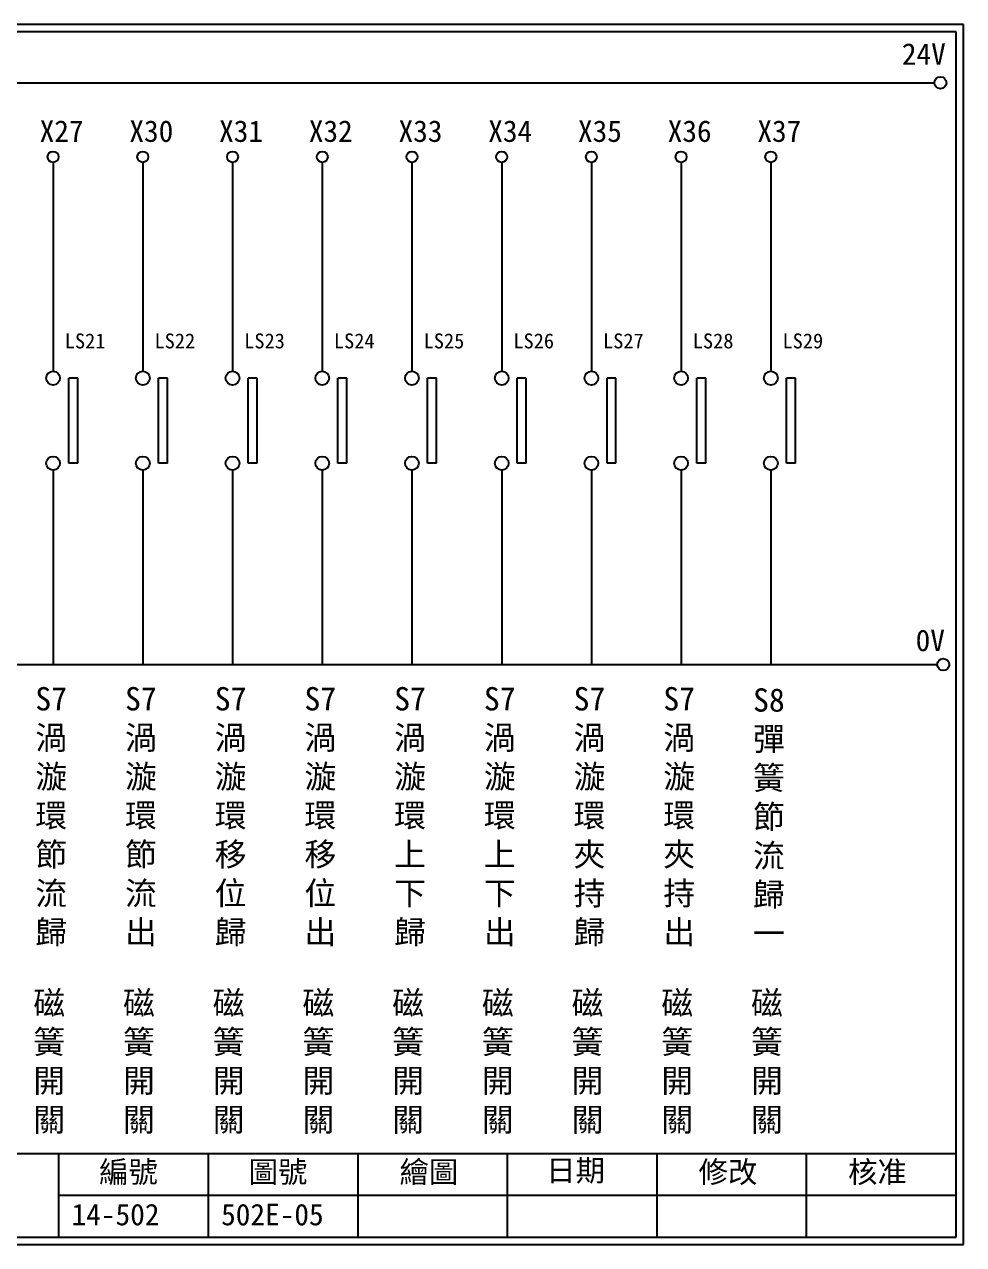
# Model space of a CAD drawing. Extents: x 325 to 612, y 3 to 207.
# Drawn here: x 455.3 to 612.3, y 3 to 207 of the extents above; entities that cross this region are included whole.
import ezdxf

# ---------------------------------------------------------------- set-up
doc = ezdxf.new("R2010")
doc.units = 0
doc.layers.get('0').update_dxf_attribs({"linetype": 'CONTINUOUS'})
doc.layers.add('圖框層', color=7, linetype='CONTINUOUS')
doc.layers.add('標尺寸層', color=3, linetype='CONTINUOUS')
doc.styles.add('CNS', font='romanc.shx', dxfattribs={"bigfont": 'chineset.shx'})
doc.styles.add('STSL', font='kaiu.ttf')

msp = doc.modelspace()

# ---------------------------------------------------------------- linework, layer by layer
for p, q in [((464.2, 147.84), (462.7, 147.84)), ((479.2, 147.84), (477.7, 147.84)), ((494.2, 147.84), (492.7, 147.84)), ((509.2, 147.84), (507.7, 147.84)), ((524.2, 147.84), (522.7, 147.84)), ((539.2, 147.84), (537.7, 147.84)), ((554.2, 147.84), (552.7, 147.84)), ((569.2, 147.84), (567.7, 147.84)), ((584.2, 147.84), (582.7, 147.84)), ((464.2, 133.61), (462.7, 133.61)), ((479.2, 133.61), (477.7, 133.61)), ((494.2, 133.61), (492.7, 133.61)), ((509.2, 133.61), (507.7, 133.61)), ((524.2, 133.61), (522.7, 133.61)), ((539.2, 133.61), (537.7, 133.61)), ((554.2, 133.61), (552.7, 133.61)), ((569.2, 133.61), (567.7, 133.61)), ((584.2, 133.61), (582.7, 133.61))]:
    msp.add_line(p, q)
for centre in [(608.44, 197.22), (608.92, 99.96)]:
    msp.add_circle(centre, 1)
at = {"layer": '圖框層', "color": 7}
for p, q in [((612.32, 206.97), (325.32, 206.97)), ((612.32, 3), (612.32, 206.97)), ((611.07, 205.72), (326.57, 205.72)), ((611.07, 4.25), (611.07, 205.72)), ((326.57, 18.25), (611.07, 18.25)), ((461.07, 4.25), (461.07, 18.25)), ((486.07, 4.25), (486.07, 18.25)), ((511.07, 4.25), (511.07, 18.25)), ((536.07, 4.25), (536.07, 18.25)), ((561.07, 4.25), (561.07, 18.25)), ((586.07, 4.25), (586.07, 18.25)), ((461.07, 11.25), (611.07, 11.25)), ((326.57, 4.25), (611.07, 4.25)), ((325.32, 3), (612.32, 3))]:
    msp.add_line(p, q, dxfattribs=at)
at = {"layer": '標尺寸層', "color": 7}
for p, q in [((329.84, 197.22), (607.44, 197.22)), ((460.09, 183.91), (460.09, 148.99)), ((475.09, 183.91), (475.09, 148.99)), ((490.09, 183.91), (490.09, 148.99)), ((505.09, 183.91), (505.09, 148.99)), ((520.09, 183.91), (520.09, 148.99)), ((535.09, 183.91), (535.09, 148.99)), ((550.09, 183.91), (550.09, 148.99)), ((565.09, 183.91), (565.09, 148.99)), ((580.09, 183.91), (580.09, 148.99)), ((462.7, 133.61), (462.7, 147.84)), ((464.2, 133.61), (464.2, 147.84)), ((477.7, 133.61), (477.7, 147.84)), ((479.2, 133.61), (479.2, 147.84)), ((492.7, 133.61), (492.7, 147.84)), ((494.2, 133.61), (494.2, 147.84)), ((507.7, 133.61), (507.7, 147.84)), ((509.2, 133.61), (509.2, 147.84)), ((522.7, 133.61), (522.7, 147.84)), ((524.2, 133.61), (524.2, 147.84)), ((537.7, 133.61), (537.7, 147.84)), ((539.2, 133.61), (539.2, 147.84)), ((552.7, 133.61), (552.7, 147.84)), ((554.2, 133.61), (554.2, 147.84)), ((567.7, 133.61), (567.7, 147.84)), ((569.2, 133.61), (569.2, 147.84)), ((582.7, 133.61), (582.7, 147.84)), ((584.2, 133.61), (584.2, 147.84)), ((460.09, 132.46), (460.09, 99.96)), ((475.09, 132.46), (475.09, 99.96)), ((490.09, 132.46), (490.09, 99.96)), ((505.09, 132.46), (505.09, 99.96)), ((520.09, 132.46), (520.09, 99.96)), ((535.09, 132.46), (535.09, 99.96)), ((550.09, 132.46), (550.09, 99.96)), ((565.09, 132.46), (565.09, 99.96)), ((580.09, 132.46), (580.09, 99.96)), ((330.05, 99.96), (607.92, 99.96))]:
    msp.add_line(p, q, dxfattribs=at)
for centre, radius in [((460.09, 184.83), 0.92), ((475.09, 184.83), 0.92), ((490.09, 184.83), 0.92), ((505.09, 184.83), 0.92), ((520.09, 184.83), 0.92), ((535.09, 184.83), 0.92), ((550.09, 184.83), 0.92), ((565.09, 184.83), 0.92), ((580.09, 184.83), 0.92), ((460.09, 147.84), 1.15), ((475.09, 147.84), 1.15), ((490.09, 147.84), 1.15), ((505.09, 147.84), 1.15), ((520.09, 147.84), 1.15), ((535.09, 147.84), 1.15), ((550.09, 147.84), 1.15), ((565.09, 147.84), 1.15), ((580.09, 147.84), 1.15), ((460.09, 133.61), 1.15), ((475.09, 133.61), 1.15), ((490.09, 133.61), 1.15), ((505.09, 133.61), 1.15), ((520.09, 133.61), 1.15), ((535.09, 133.61), 1.15), ((550.09, 133.61), 1.15), ((565.09, 133.61), 1.15), ((580.09, 133.61), 1.15)]:
    msp.add_circle(centre, radius, dxfattribs=at)

# ---------------------------------------------------------------- texts
at = {"layer": '圖框層', "color": 4, "style": 'STSL'}
for s, height, p in [('24V', 3.6, (602, 200.22)), ('X27', 3.6, (457.84, 187.33)), ('X30', 3.6, (472.84, 187.33)), ('X31', 3.6, (487.84, 187.33)), ('X32', 3.6, (502.84, 187.33)), ('X33', 3.6, (517.84, 187.33)), ('X34', 3.6, (532.84, 187.33)), ('X35', 3.6, (547.84, 187.33)), ('X36', 3.6, (562.84, 187.33)), ('X37', 3.6, (577.84, 187.33)), ('LS21', 2.5, (462.04, 152.81)), ('LS22', 2.5, (477.04, 152.81)), ('LS23', 2.5, (492.04, 152.81)), ('LS24', 2.5, (507.04, 152.81)), ('LS25', 2.5, (522.04, 152.81)), ('LS26', 2.5, (537.04, 152.81)), ('LS27', 2.5, (552.04, 152.81)), ('LS28', 2.5, (567.04, 152.81)), ('LS29', 2.5, (582.04, 152.81)), ('0V', 3.6, (604.3, 102.2)), ('編號', 3.6, (467.78, 13.34)), ('圖號', 3.6, (492.78, 13.34)), ('繪圖', 3.6, (518.01, 13.34)), ('日期', 3.6, (542.54, 13.59)), ('修改', 3.6, (568.01, 13.34)), ('核准', 3.6, (593.01, 13.34)), ('14-502', 3.6, (463.18, 6.22)), ('502E-05', 3.6, (488.18, 6.22))]:
    msp.add_text(s, height=height, dxfattribs=at).set_placement(p)
at = {"layer": '標尺寸層', "color": 7, "char_height": 3.9, "width": 4.9608, "attachment_point": 5, "style": 'CNS'}
for s, insert in [('{\\fDFKai-SB|b0|i0|c136|p65;S7渦漩環節流歸}', (459.77, 74.53)), ('{\\fDFKai-SB|b0|i0|c136|p65;S7渦漩環節流出}', (474.77, 74.53)), ('{\\fDFKai-SB|b0|i0|c136|p65;S7渦漩環移位\\P歸}', (489.77, 74.53)), ('{\\fDFKai-SB|b0|i0|c136|p65;S7渦漩環移位出}', (504.77, 74.53)), ('{\\fDFKai-SB|b0|i0|c136|p65;S7渦漩環上下歸}', (519.77, 74.53)), ('{\\fDFKai-SB|b0|i0|c136|p65;S7渦漩環上下出}', (534.77, 74.53)), ('{\\fDFKai-SB|b0|i0|c136|p65;S7渦漩環夾持歸}', (549.77, 74.53)), ('{\\fDFKai-SB|b0|i0|c136|p65;S7渦漩環夾持出}', (564.77, 74.53)), ('{\\fDFKai-SB|b0|i0|c136|p65;S8彈簧節流歸一}', (579.77, 74.53)), ('{\\fDFKai-SB|b0|i0|c136|p65;磁簧開關}', (459.44, 33.43)), ('{\\fDFKai-SB|b0|i0|c136|p65;磁簧開關}', (474.44, 33.43)), ('{\\fDFKai-SB|b0|i0|c136|p65;磁簧開關}', (489.44, 33.43)), ('{\\fDFKai-SB|b0|i0|c136|p65;磁簧開關}', (504.44, 33.43)), ('{\\fDFKai-SB|b0|i0|c136|p65;磁簧開關}', (519.44, 33.43)), ('{\\fDFKai-SB|b0|i0|c136|p65;磁簧開關}', (534.44, 33.43)), ('{\\fDFKai-SB|b0|i0|c136|p65;磁簧開關}', (549.44, 33.43)), ('{\\fDFKai-SB|b0|i0|c136|p65;磁簧開關}', (564.44, 33.43)), ('{\\fDFKai-SB|b0|i0|c136|p65;磁簧開關}', (579.44, 33.43))]:
    msp.add_mtext(s, dxfattribs=dict(at, insert=insert))

doc.saveas('drawing.dxf')
